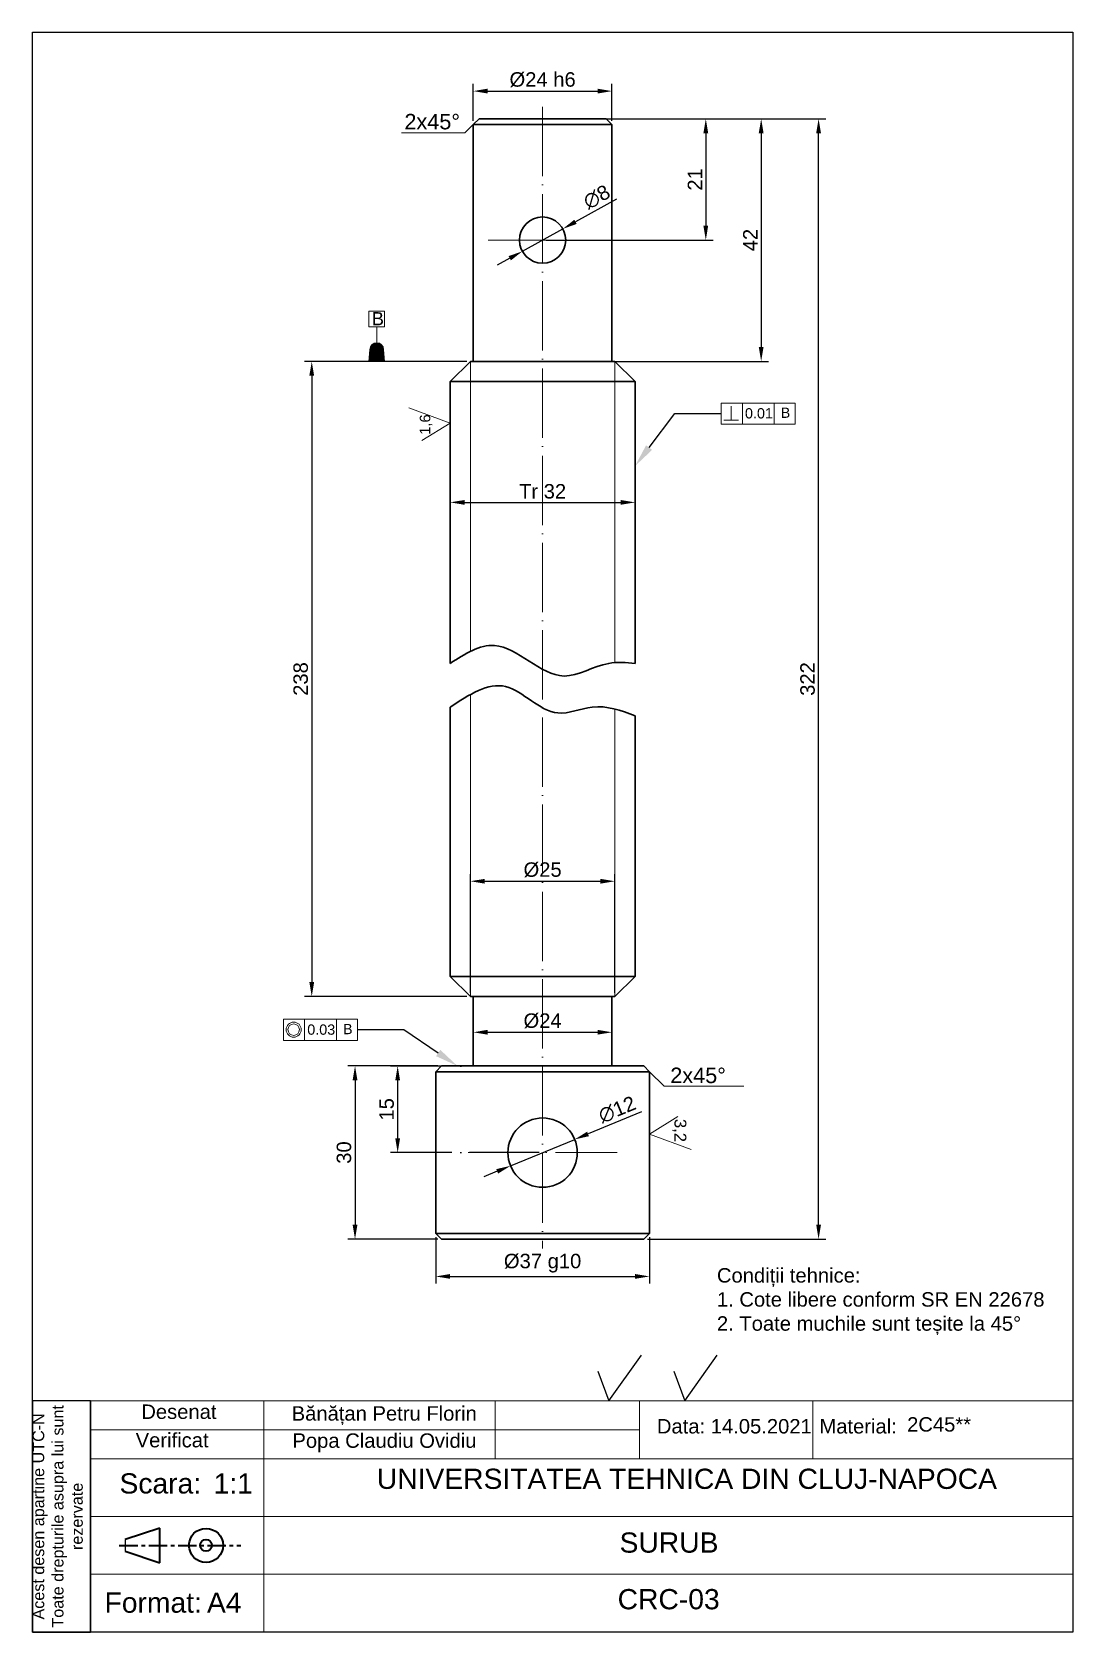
# Model space of a CAD drawing. Header units: millimetres. Extents: x 20 to 200, y 10 to 287.
import ezdxf
from ezdxf import colors
from ezdxf.entities.mleader import LeaderData, LeaderLine
from ezdxf.math import Vec2, Vec3

# ---------------------------------------------------------------- set-up
doc = ezdxf.new("R2010")
doc.units = ezdxf.units.MM
doc.header["$LTSCALE"] = 0.5
doc.linetypes.add('ACAD_ISO04W100', pattern=[30, 24, -3, 0, -3])
doc.linetypes.add('CENTER', pattern=[10.16, 6.35, -1.27, 1.27, -1.27])
for name, color, linetype, lineweight in [('centerline', 7, 'ACAD_ISO04W100', 13), ('limita de propr', 7, 'Continuous', 15), ('Linii groase', 7, 'Continuous', 30), ('Linii subtiri', 7, 'Continuous', 13), ('Linii subțiri', 7, 'Continuous', 13), ('Subtire', 7, 'Continuous', 25)]:
    doc.layers.add(name, color=color, linetype=linetype, lineweight=lineweight)
doc.styles.add('ARIAL', font='arial.ttf')
doc.styles.get("Standard").update_dxf_attribs({"font": 'arial.ttf'})
doc.dimstyles.new('ISO-25', dxfattribs={"dimtxt": 2.5, "dimasz": 2.5, "dimexe": 1.25, "dimexo": 0.625, "dimtad": 1, "dimtxsty": 'Standard', "dimcen": 2.5, "dimadec": 0, "dimazin": 0, "dimtfac": 1, "dimtmove": 0, "dimatfit": 3, "dimfxl": 1, "dimarcsym": 0})

# ---------------------------------------------------------------- blocks, each defined once
blk = doc.blocks.new('*D1')
at = {"layer": 'Defpoints', "color": 0, "transparency": 16777216}
for p in [(120.24, 276.76), (96.24, 270.97), (120.24, 270.97)]:
    blk.add_point(p, dxfattribs=at)
at = {"layer": 'Linii subtiri', "color": 0, "lineweight": -2, "transparency": 16777216}
for p, q in [((96.24, 271.6), (96.24, 278.01)), ((120.24, 271.6), (120.24, 278.01)), ((98.74, 276.76), (117.74, 276.76))]:
    blk.add_line(p, q, dxfattribs=at)
at = {"layer": 'Linii subtiri', "color": 0, "transparency": 16777216}
for points in [[(98.74, 277.18), (98.74, 276.34), (96.24, 276.76)], [(117.74, 277.18), (117.74, 276.34), (120.24, 276.76)]]:
    blk.add_solid(points, dxfattribs=at)
at = {"layer": 'Linii subtiri', "color": 0, "transparency": 16777216, "insert": (108.24, 278.73), "char_height": 2.5, "attachment_point": 5}
blk.add_mtext('%%C24 h6', dxfattribs=at)
blk = doc.blocks.new('*D2')
at = {"layer": 'Defpoints', "color": 0, "transparency": 16777216}
for p in [(119.24, 271.97), (119.24, 229.97), (146.06, 229.97)]:
    blk.add_point(p, dxfattribs=at)
at = {"layer": 'Linii subtiri', "color": 0, "lineweight": -2, "transparency": 16777216}
for p, q in [((119.87, 271.97), (147.31, 271.97)), ((146.06, 269.47), (146.06, 232.47)), ((119.87, 229.97), (147.31, 229.97))]:
    blk.add_line(p, q, dxfattribs=at)
at = {"layer": 'Linii subtiri', "color": 0, "transparency": 16777216}
for points in [[(145.64, 269.47), (146.47, 269.47), (146.06, 271.97)], [(145.64, 232.47), (146.47, 232.47), (146.06, 229.97)]]:
    blk.add_solid(points, dxfattribs=at)
at = {"layer": 'Linii subtiri', "color": 0, "transparency": 16777216, "insert": (144.18, 250.97), "char_height": 2.5, "attachment_point": 5, "rotation": 90}
blk.add_mtext('42', dxfattribs=at)
blk = doc.blocks.new('*D3')
at = {"layer": 'Defpoints', "color": 0, "transparency": 16777216}
for p in [(108.25, 271.97), (108.24, 250.97), (136.48, 250.97)]:
    blk.add_point(p, dxfattribs=at)
at = {"layer": 'Linii subtiri', "color": 0, "lineweight": -2, "transparency": 16777216}
for p, q in [((108.87, 271.97), (137.73, 271.97)), ((136.48, 269.47), (136.48, 253.47)), ((108.87, 250.97), (137.73, 250.97))]:
    blk.add_line(p, q, dxfattribs=at)
at = {"layer": 'Linii subtiri', "color": 0, "transparency": 16777216}
for points in [[(136.06, 269.47), (136.89, 269.47), (136.48, 271.97)], [(136.06, 253.47), (136.89, 253.47), (136.48, 250.97)]]:
    blk.add_solid(points, dxfattribs=at)
at = {"layer": 'Linii subtiri', "color": 0, "transparency": 16777216, "insert": (134.6, 261.47), "char_height": 2.5, "attachment_point": 5, "rotation": 90}
blk.add_mtext('21', dxfattribs=at)
blk = doc.blocks.new('*D4')
at = {"layer": 'Defpoints', "color": 0, "transparency": 16777216}
for p in [(111.74, 252.91), (104.75, 249.03)]:
    blk.add_point(p, dxfattribs=at)
at = {"layer": 'Linii subtiri', "color": 0, "lineweight": -2, "transparency": 16777216}
for p, q in [((121.02, 258.06), (113.93, 254.12)), ((104.75, 249.03), (111.74, 252.91)), ((102.56, 247.82), (100.37, 246.61))]:
    blk.add_line(p, q, dxfattribs=at)
at = {"layer": 'Linii subtiri', "color": 0, "transparency": 16777216}
for points in [[(113.73, 254.49), (114.13, 253.76), (111.74, 252.91)], [(102.36, 248.19), (102.76, 247.46), (104.75, 249.03)]]:
    blk.add_solid(points, dxfattribs=at)
at = {"layer": 'Linii subtiri', "color": 0, "transparency": 16777216, "insert": (117.61, 258.42), "char_height": 2.5, "attachment_point": 5, "rotation": 29.006}
blk.add_mtext('∅8', dxfattribs=at)
blk = doc.blocks.new('*D5')
at = {"layer": 'Defpoints', "color": 0, "transparency": 16777216}
for p in [(95.74, 229.97), (68.3, 120), (95.74, 120)]:
    blk.add_point(p, dxfattribs=at)
at = {"layer": 'Linii subtiri', "color": 0, "lineweight": -2, "transparency": 16777216}
for p, q in [((95.12, 229.97), (67.05, 229.97)), ((68.3, 227.47), (68.3, 122.5)), ((95.12, 120), (67.05, 120))]:
    blk.add_line(p, q, dxfattribs=at)
at = {"layer": 'Linii subtiri', "color": 0, "transparency": 16777216}
for points in [[(67.88, 227.47), (68.71, 227.47), (68.3, 229.97)], [(67.88, 122.5), (68.71, 122.5), (68.3, 120)]]:
    blk.add_solid(points, dxfattribs=at)
at = {"layer": 'Linii subtiri', "color": 0, "transparency": 16777216, "insert": (66.39, 174.98), "char_height": 2.5, "attachment_point": 5, "rotation": 90}
blk.add_mtext('238', dxfattribs=at)
blk = doc.blocks.new('*D6')
at = {"layer": 'Defpoints', "color": 0, "transparency": 16777216}
for p in [(92.24, 226.47), (124.24, 226.47), (124.24, 205.56)]:
    blk.add_point(p, dxfattribs=at)
at = {"layer": 'Linii subtiri', "color": 0, "lineweight": -2, "transparency": 16777216}
for p, q in [((92.24, 225.85), (92.24, 204.31)), ((124.24, 225.85), (124.24, 204.31)), ((94.74, 205.56), (121.74, 205.56))]:
    blk.add_line(p, q, dxfattribs=at)
at = {"layer": 'Linii subtiri', "color": 0, "transparency": 16777216}
for points in [[(94.74, 205.97), (94.74, 205.14), (92.24, 205.56)], [(121.74, 205.97), (121.74, 205.14), (124.24, 205.56)]]:
    blk.add_solid(points, dxfattribs=at)
at = {"layer": 'Linii subtiri', "color": 0, "transparency": 16777216, "insert": (108.24, 207.46), "char_height": 2.5, "attachment_point": 5}
blk.add_mtext('Tr 32', dxfattribs=at)
blk = doc.blocks.new('*D7')
at = {"layer": 'Defpoints', "color": 0, "transparency": 16777216}
for p in [(96.24, 114), (120.24, 114), (120.24, 113.82)]:
    blk.add_point(p, dxfattribs=at)
at = {"layer": 'Linii subtiri', "color": 0, "lineweight": -2, "transparency": 16777216}
for p, q in [((98.74, 113.82), (117.74, 113.82)), ((96.24, 113.37), (96.24, 112.57)), ((120.24, 113.37), (120.24, 112.57))]:
    blk.add_line(p, q, dxfattribs=at)
at = {"layer": 'Linii subtiri', "color": 0, "transparency": 16777216}
for points in [[(98.74, 114.24), (98.74, 113.41), (96.24, 113.82)], [(117.74, 114.24), (117.74, 113.41), (120.24, 113.82)]]:
    blk.add_solid(points, dxfattribs=at)
at = {"layer": 'Linii subtiri', "color": 0, "transparency": 16777216, "insert": (108.24, 115.79), "char_height": 2.5, "attachment_point": 5}
blk.add_mtext('%%C24', dxfattribs=at)
blk = doc.blocks.new('*D8')
at = {"layer": 'Defpoints', "color": 0, "transparency": 16777216}
for p in [(90.74, 108), (75.79, 78), (90.74, 78)]:
    blk.add_point(p, dxfattribs=at)
at = {"layer": 'Linii subtiri', "color": 0, "lineweight": -2, "transparency": 16777216}
for p, q in [((90.12, 108), (74.54, 108)), ((75.79, 105.5), (75.79, 80.5)), ((90.12, 78), (74.54, 78))]:
    blk.add_line(p, q, dxfattribs=at)
at = {"layer": 'Linii subtiri', "color": 0, "transparency": 16777216}
for points in [[(75.37, 105.5), (76.2, 105.5), (75.79, 108)], [(75.37, 80.5), (76.2, 80.5), (75.79, 78)]]:
    blk.add_solid(points, dxfattribs=at)
at = {"layer": 'Linii subtiri', "color": 0, "transparency": 16777216, "insert": (73.88, 93), "char_height": 2.5, "attachment_point": 5, "rotation": 90}
blk.add_mtext('30', dxfattribs=at)
blk = doc.blocks.new('*D9')
at = {"layer": 'centerline', "color": 0, "lineweight": -2, "transparency": 16777216}
for p, q in [((107.62, 107.98), (81.91, 107.98)), ((83.16, 105.48), (83.16, 95.48)), ((107.62, 92.98), (81.91, 92.98))]:
    blk.add_line(p, q, dxfattribs=at)
at = {"layer": 'centerline', "color": 0, "transparency": 16777216}
for points in [[(82.75, 105.48), (83.58, 105.48), (83.16, 107.98)], [(82.75, 95.48), (83.58, 95.48), (83.16, 92.98)]]:
    blk.add_solid(points, dxfattribs=at)
at = {"layer": 'Defpoints', "color": 0, "transparency": 16777216}
for p in [(108.24, 107.98), (83.16, 92.98), (108.24, 92.98)]:
    blk.add_point(p, dxfattribs=at)
at = {"layer": 'centerline', "color": 0, "transparency": 16777216, "insert": (81.26, 100.48), "char_height": 2.5, "attachment_point": 5, "rotation": 90}
blk.add_mtext('15', dxfattribs=at)
blk = doc.blocks.new('*D10')
at = {"layer": 'Defpoints', "color": 0, "transparency": 16777216}
for p in [(89.74, 79), (126.74, 79), (126.74, 71.55)]:
    blk.add_point(p, dxfattribs=at)
at = {"layer": 'Linii subtiri', "color": 0, "lineweight": -2, "transparency": 16777216}
for p, q in [((89.74, 78.37), (89.74, 70.3)), ((126.74, 78.37), (126.74, 70.3)), ((92.24, 71.55), (124.24, 71.55))]:
    blk.add_line(p, q, dxfattribs=at)
at = {"layer": 'Linii subtiri', "color": 0, "transparency": 16777216}
for points in [[(92.24, 71.97), (92.24, 71.14), (89.74, 71.55)], [(124.24, 71.97), (124.24, 71.14), (126.74, 71.55)]]:
    blk.add_solid(points, dxfattribs=at)
at = {"layer": 'Linii subtiri', "color": 0, "transparency": 16777216, "insert": (108.24, 73.84), "char_height": 2.5, "attachment_point": 5}
blk.add_mtext('%%C37 g10', dxfattribs=at)
blk = doc.blocks.new('*D11')
at = {"layer": 'Defpoints', "color": 0, "transparency": 16777216}
for p in [(119.24, 271.97), (155.99, 271.97), (125.74, 78)]:
    blk.add_point(p, dxfattribs=at)
at = {"layer": 'Linii subtiri', "color": 0, "lineweight": -2, "transparency": 16777216}
for p, q in [((119.87, 271.97), (157.24, 271.97)), ((155.99, 80.5), (155.99, 269.47)), ((126.37, 78), (157.24, 78))]:
    blk.add_line(p, q, dxfattribs=at)
at = {"layer": 'Linii subtiri', "color": 0, "transparency": 16777216}
for points in [[(155.58, 269.47), (156.41, 269.47), (155.99, 271.97)], [(155.58, 80.5), (156.41, 80.5), (155.99, 78)]]:
    blk.add_solid(points, dxfattribs=at)
at = {"layer": 'Linii subtiri', "color": 0, "transparency": 16777216, "insert": (154.09, 174.98), "char_height": 2.5, "attachment_point": 5, "rotation": 90}
blk.add_mtext('322', dxfattribs=at)
blk = doc.blocks.new('*D12')
at = {"layer": 'Defpoints', "color": 0, "transparency": 16777216}
for p in [(120.74, 139.97), (95.74, 120), (120.74, 120)]:
    blk.add_point(p, dxfattribs=at)
at = {"layer": 'Linii subtiri', "color": 0, "lineweight": -2, "transparency": 16777216}
for p, q in [((95.74, 120.62), (95.74, 141.22)), ((98.24, 139.97), (118.24, 139.97)), ((120.74, 120.62), (120.74, 141.22))]:
    blk.add_line(p, q, dxfattribs=at)
at = {"layer": 'Linii subtiri', "color": 0, "transparency": 16777216}
for points in [[(98.24, 140.38), (98.24, 139.55), (95.74, 139.97)], [(118.24, 140.38), (118.24, 139.55), (120.74, 139.97)]]:
    blk.add_solid(points, dxfattribs=at)
at = {"layer": 'Linii subtiri', "color": 0, "transparency": 16777216, "insert": (108.24, 141.94), "char_height": 2.5, "attachment_point": 5}
blk.add_mtext('%%C25', dxfattribs=at)
blk = doc.blocks.new('*D13')
at = {"layer": 'Defpoints', "color": 0, "transparency": 16777216}
for p in [(113.79, 95.27), (102.7, 90.7)]:
    blk.add_point(p, dxfattribs=at)
at = {"layer": 'Linii subtiri', "color": 0, "lineweight": -2, "transparency": 16777216}
for p, q in [((125.37, 100.04), (116.1, 96.22)), ((102.7, 90.7), (113.79, 95.27)), ((100.38, 89.75), (98.07, 88.8))]:
    blk.add_line(p, q, dxfattribs=at)
at = {"layer": 'Linii subtiri', "color": 0, "transparency": 16777216}
for points in [[(115.94, 96.61), (116.26, 95.83), (113.79, 95.27)], [(100.23, 90.13), (100.54, 89.36), (102.7, 90.7)]]:
    blk.add_solid(points, dxfattribs=at)
at = {"layer": 'Linii subtiri', "color": 0, "transparency": 16777216, "insert": (121.14, 100.43), "char_height": 2.5, "attachment_point": 5, "rotation": 22.3809}
blk.add_mtext('∅12', dxfattribs=at)

msp = doc.modelspace()

# ---------------------------------------------------------------- hatches: boundary and pattern name
at = {"layer": 'Linii subtiri'}
h = msp.add_hatch(color=256, dxfattribs=at)
h.dxf.hatch_style = 1
h.paths.add_polyline_path([(80.722, 232.006, 1), (78.344, 232.006), (78.165, 229.962), (80.901, 229.962)])

# ---------------------------------------------------------------- linework, layer by layer
at = {"color": 7, "linetype": 'Continuous', "lineweight": 18}
for p, q in [((200.006, 49.992), (30.006, 49.992)), ((60.006, 49.992), (60.006, 9.992)), ((100.006, 49.992), (100.006, 39.992)), ((125.006, 49.992), (125.006, 45.088)), ((155.006, 49.992), (155.006, 39.992)), ((124.997, 44.992), (30.006, 44.992)), ((125.006, 45.088), (125.006, 39.992)), ((30.006, 39.992), (200.006, 39.992)), ((30.006, 29.992), (200.006, 29.992)), ((30.006, 19.992), (200.006, 19.992))]:
    msp.add_line(p, q, dxfattribs=at)
at = {"color": 7, "linetype": 'Continuous', "lineweight": 35}
for p, q in [((42.006, 27.992), (36.006, 25.992)), ((42.006, 21.992), (42.006, 27.992)), ((36.006, 23.992), (42.006, 21.992))]:
    msp.add_line(p, q, dxfattribs=at)
at = {"color": 7, "linetype": 'CENTER', "lineweight": 35}
msp.add_line((35.006, 24.992), (56.006, 24.992), dxfattribs=at)
msp.add_line((36.006, 25.992), (36.006, 23.992))
at = {"color": 7, "linetype": 'Continuous', "lineweight": 35}
for radius in [2.946, 1.009]:
    msp.add_circle((50.006, 24.992), radius, dxfattribs=at)
at = {"layer": 'centerline'}
for p, q in [((108.244, 274.03), (108.244, 76.37)), ((98.811, 250.973), (117.628, 250.973)), ((95.366, 92.984), (121.121, 92.984))]:
    msp.add_line(p, q, dxfattribs=at)
at = {"layer": 'Linii groase'}
for p, q in [((97.244, 271.973), (96.244, 270.973)), ((97.244, 271.973), (119.244, 271.973)), ((119.244, 271.973), (120.244, 270.973)), ((96.244, 254.913), (96.244, 270.973)), ((96.244, 270.973), (120.244, 270.973)), ((120.244, 270.973), (120.244, 254.913)), ((96.244, 254.913), (96.244, 247.032)), ((120.244, 254.913), (120.244, 247.032)), ((96.244, 229.973), (96.244, 247.032)), ((120.244, 247.032), (120.244, 229.973)), ((95.744, 229.973), (92.244, 226.473)), ((95.744, 229.973), (96.244, 229.973)), ((96.244, 229.973), (120.244, 229.973)), ((120.744, 229.973), (120.244, 229.973)), ((120.744, 229.973), (124.244, 226.473)), ((108.244, 226.473), (92.244, 226.473)), ((92.244, 177.69), (92.244, 226.473)), ((108.244, 226.473), (124.244, 226.473)), ((124.244, 177.69), (124.244, 226.473)), ((92.244, 123.496), (92.244, 170.125)), ((124.244, 123.496), (124.244, 168.614)), ((95.744, 119.996), (92.244, 123.496)), ((92.244, 123.496), (124.244, 123.496)), ((120.744, 119.996), (124.244, 123.496)), ((96.244, 119.996), (95.744, 119.996)), ((96.244, 107.996), (96.244, 119.996)), ((96.244, 119.996), (120.244, 119.996)), ((120.244, 107.996), (120.244, 119.996)), ((120.244, 119.996), (120.744, 119.996)), ((120.244, 119.996), (120.244, 114.806)), ((90.744, 107.996), (89.744, 106.996)), ((89.744, 78.996), (89.744, 106.996)), ((89.744, 106.996), (126.744, 106.996)), ((90.744, 107.996), (96.244, 107.996)), ((96.274, 107.984), (120.329, 107.984)), ((125.744, 107.996), (120.244, 107.996)), ((125.744, 107.996), (126.744, 106.996)), ((126.744, 78.996), (126.744, 106.996)), ((90.744, 77.996), (89.744, 78.996)), ((89.744, 78.996), (126.744, 78.996)), ((108.244, 77.996), (90.744, 77.996)), ((108.244, 77.996), (125.744, 77.996)), ((125.744, 77.996), (126.744, 78.996))]:
    msp.add_line(p, q, dxfattribs=at)
for centre, radius in [((108.244, 250.973), 4), ((108.244, 92.984), 6)]:
    msp.add_circle(centre, radius, dxfattribs=at)
for points in [[(92.244, 177.69), (99.9, 180.782), (111.946, 175.499), (119.671, 177.69), (124.244, 177.69)], [(92.244, 170.125), (101.849, 173.664), (110.867, 169.099), (116.83, 170.125), (124.244, 168.614)]]:
    msp.add_spline(points, degree=3, dxfattribs=at)
at = {"layer": 'Linii subtiri'}
for p, q in [((86.375, 269.523), (83.803, 269.523)), ((94.798, 269.527), (86.375, 269.523)), ((96.244, 270.973), (94.798, 269.527)), ((80.901, 238.667), (78.165, 238.667)), ((78.165, 238.667), (78.165, 235.931)), ((80.901, 235.931), (80.901, 238.667)), ((78.165, 235.931), (79.533, 235.931)), ((79.533, 233.195), (79.533, 235.931)), ((79.533, 235.931), (80.901, 235.931)), ((73.508, 229.973), (75.508, 229.973)), ((78.165, 229.962), (78.344, 232.006)), ((80.901, 229.962), (80.722, 232.006)), ((92.244, 219.291), (85.093, 221.936)), ((139.139, 222.759), (139.139, 219.097)), ((142.802, 222.759), (139.139, 222.759)), ((140.878, 222.242), (140.878, 219.81)), ((148.296, 222.759), (142.802, 222.759)), ((142.802, 219.097), (142.802, 222.759)), ((151.959, 222.759), (148.296, 222.759)), ((148.296, 219.097), (148.296, 222.759)), ((151.959, 219.097), (151.959, 222.759)), ((92.244, 219.291), (87.342, 216.266)), ((139.139, 219.097), (142.802, 219.097)), ((140.878, 219.81), (139.598, 219.81)), ((140.878, 219.81), (142.16, 219.81)), ((142.802, 219.097), (148.296, 219.097)), ((148.296, 219.097), (151.959, 219.097)), ((92.244, 123.496), (92.244, 170.125)), ((124.244, 123.496), (124.244, 168.614)), ((63.407, 116.061), (63.407, 112.398)), ((67.07, 116.061), (63.407, 116.061)), ((72.564, 116.061), (67.07, 116.061)), ((67.07, 112.398), (67.07, 116.061)), ((76.227, 116.061), (72.564, 116.061)), ((72.564, 112.398), (72.564, 116.061)), ((76.227, 112.398), (76.227, 116.061)), ((63.407, 112.398), (67.07, 112.398)), ((67.07, 112.398), (72.564, 112.398)), ((72.564, 112.398), (76.227, 112.398)), ((108.244, 107.984), (108.244, 106.996)), ((126.744, 106.996), (129.249, 104.49)), ((129.249, 104.49), (143.068, 104.49)), ((126.744, 96.19), (131.645, 99.215)), ((126.744, 96.19), (133.938, 93.529))]:
    msp.add_line(p, q, dxfattribs=at)
msp.add_lwpolyline([(96.244, 270.973), (104.168, 270.973), (115.355, 270.973)], dxfattribs=at)
for radius in [1.304, 0.995]:
    msp.add_circle((65.175, 114.273), radius, dxfattribs=at)
msp.add_arc((79.533, 232.006), 1.189, 0, 180, dxfattribs=at)
at = {"layer": 'Linii subțiri'}
for p, q in [((95.744, 179.755), (95.744, 229.973)), ((120.744, 177.822), (120.744, 229.973)), ((95.744, 119.996), (95.744, 172.287)), ((120.744, 119.996), (120.744, 169.766))]:
    msp.add_line(p, q, dxfattribs=at)
at = {"layer": 'Subtire'}
for p, q in [((20.006, 9.992), (20.006, 286.992)), ((20.006, 286.992), (200.006, 286.992)), ((200.006, 286.992), (200.006, 9.992)), ((20.006, 49.992), (20.006, 9.992)), ((30.006, 49.992), (20.006, 49.992)), ((30.006, 49.992), (20.006, 49.992)), ((20.006, 9.992), (20.006, 49.992)), ((30.006, 49.992), (30.006, 9.992)), ((30.006, 9.992), (30.006, 49.992)), ((200.006, 9.992), (20.006, 9.992)), ((20.006, 9.992), (30.006, 9.992))]:
    msp.add_line(p, q, dxfattribs=at)
at = {"layer": 'Subtire', "linetype": 'ByBlock', "lineweight": 25}
for p, q in [((119.703, 49.992), (125.333, 57.918)), ((132.836, 49.992), (138.465, 57.918)), ((117.79, 55.143), (119.703, 49.992)), ((130.922, 55.143), (132.836, 49.992))]:
    msp.add_line(p, q, dxfattribs=at)

# ---------------------------------------------------------------- texts
at = {"color": 7, "linetype": 'Continuous', "lineweight": 25, "attachment_point": 1, "style": 'ARIAL'}
for s, insert, char_height in [('Desenat', (38.81, 49.38), 2.5), ('Bănățan Petru Florin', (64.828, 49.083), 2.5), ('Verificat', (37.834, 44.46), 2.5), ('Data: 14.05.2021', (128.017, 46.86), 2.5), ('Material:', (156.138, 46.86), 2.5), ('Scara:', (35.037, 37.467), 3.5), ('1:1', (51.316, 37.458), 3.5), ('UNIVERSITATEA TEHNICA DIN CLUJ-NAPOCA', (79.555, 38.268), 3.5), ('Format:', (32.448, 16.831), 3.5)]:
    msp.add_mtext(s, dxfattribs=dict(at, insert=insert, char_height=char_height))
for s, insert, char_height, width in [('Popa Claudiu Ovidiu', (64.957, 44.378), 2.5, 34.04513), ('\\pxqc;SURUB', (86.095, 27.228), 3.5, 88.03869), ('A4', (50.17, 16.821), 3.5, 5.74659), ('\\pxqc;CRC-03', (86.031, 17.426), 3.5, 88.03869)]:
    msp.add_mtext(s, dxfattribs=dict(at, insert=insert, char_height=char_height, width=width))
at = {"layer": 'limita de propr', "insert": (171.308, 47.185), "char_height": 2.5, "attachment_point": 1}
msp.add_mtext_dynamic_manual_height_columns('2C45**', width=21.5, gutter_width=1, heights=[0], dxfattribs=at)
at = {"layer": 'Linii groase', "char_height": 1.7781, "attachment_point": 1}
for s, insert in [('0.01', (143.254, 221.871)), ('0.03', (67.522, 115.173))]:
    msp.add_mtext_dynamic_manual_height_columns(s, width=2.35672, gutter_width=8.89, heights=[0], dxfattribs=dict(at, insert=insert))
at = {"layer": 'Linii subtiri', "attachment_point": 1}
for s, width, gutter_width, insert, char_height in [('2x45%%D', 2.82353, 13.412, (84.329, 272.821), 2.6823), ('^IB', 1.71181, 11.382, (78.671, 238.498), 2.2763), ('B', 1.16919, 8.84, (149.443, 221.958), 1.768), ('B', 1.16919, 8.84, (73.711, 115.259), 1.768), ('2x45%%D', 2.82353, 13.412, (130.327, 107.701), 2.6823), ('Condiții tehnice:\\P1. Cote libere conform SR EN 22678\\P2. Toate muchile sunt teșite la 45%%D', 58.95975, 12.5, (138.402, 72.988), 2.5)]:
    msp.add_mtext_dynamic_manual_height_columns(s, width=width, gutter_width=gutter_width, heights=[0], dxfattribs=dict(at, insert=insert, char_height=char_height))
for s, width, gutter_width, insert, char_height, rotation in [('1,6', 4.58354, 9.094, (86.988, 217.255), 1.8189, 90), ('3,2', 5.19144, 10.301, (133.112, 98.823), 2.0601, 270)]:
    msp.add_mtext_dynamic_manual_height_columns(s, width=width, gutter_width=gutter_width, heights=[0], dxfattribs=dict(at, insert=insert, char_height=char_height, rotation=rotation))
at = {"layer": 'Subtire', "insert": (20.006, 9.992), "char_height": 2, "attachment_point": 1, "rotation": 90}
msp.add_mtext_dynamic_manual_height_columns('\\pxqc;Acest desen apartine UTC-N Toate drepturile asupra lui sunt rezervate', width=40.03645, gutter_width=10.307, heights=[0], dxfattribs=at)

# ---------------------------------------------------------------- dimensions: what is measured, and where the dimension line sits
at = {"layer": 'centerline'}
dim = msp.add_linear_dim(base=(83.164, 92.984), p1=(108.244, 107.984), p2=(108.244, 92.984), angle=90, dimstyle='ISO-25', dxfattribs=at)
dim.commit()
dim.dimension.update_dxf_attribs({"geometry": '*D9', "text_midpoint": (81.263, 100.484)})
at = {"layer": 'Linii subtiri'}
for base, p1, p2, text, picture, middle in [((120.244, 276.758), (96.244, 270.973), (120.244, 270.973), '%%C<> h6', '*D1', (108.244, 278.73)), ((124.244, 205.556), (92.244, 226.473), (124.244, 226.473), 'Tr 32', '*D6', (108.244, 207.458)), ((120.744, 139.966), (95.744, 119.996), (120.744, 119.996), '%%C<>', '*D12', (108.244, 141.938)), ((120.244, 113.823), (96.244, 113.996), (120.244, 113.996), '%%C<>', '*D7', (108.244, 115.795)), ((126.744, 71.552), (89.744, 78.996), (126.744, 78.996), '%%C<> g10', '*D10', (108.244, 73.84))]:
    dim = msp.add_linear_dim(base=base, p1=p1, p2=p2, text=text, dimstyle='ISO-25', dxfattribs=at)
    dim.commit()
    dim.dimension.update_dxf_attribs({"geometry": picture, "text_midpoint": middle})
for base, p1, p2, picture, middle in [((136.476, 250.973), (108.245, 271.973), (108.244, 250.973), '*D3', (134.596, 261.473)), ((146.057, 229.973), (119.244, 271.973), (119.244, 229.973), '*D2', (144.177, 250.973)), ((75.787, 77.996), (90.744, 107.996), (90.744, 77.996), '*D8', (73.885, 92.996))]:
    dim = msp.add_linear_dim(base=base, p1=p1, p2=p2, angle=90, dimstyle='ISO-25', dxfattribs=at)
    dim.commit()
    dim.dimension.update_dxf_attribs({"geometry": picture, "text_midpoint": middle})
for base, p1, p2, text, picture, middle in [((155.994, 271.973), (125.744, 77.996), (119.244, 271.973), '322', '*D11', (154.091, 174.984)), ((68.296, 119.996), (95.744, 229.973), (95.744, 119.996), '238', '*D5', (66.393, 174.984))]:
    dim = msp.add_linear_dim(base=base, p1=p1, p2=p2, angle=90, text=text, dimstyle='ISO-25', dxfattribs=at)
    dim.commit()
    dim.dimension.update_dxf_attribs({"geometry": picture, "text_midpoint": middle})
dim = msp.add_diameter_dim_2p(p1=(104.745, 249.033), p2=(111.742, 252.912), dimstyle='ISO-25', dxfattribs=at)
dim.commit()
dim.dimension.update_dxf_attribs({"geometry": '*D4', "text_midpoint": (118.57, 256.698)})
dim = msp.add_diameter_dim_2p(p1=(102.696, 90.699), p2=(113.792, 95.268), dimstyle='ISO-25', dxfattribs=at)
dim.commit()
dim.dimension.update_dxf_attribs({"geometry": '*D13', "text_midpoint": (121.894, 98.605), "dimtype": 163})

# ---------------------------------------------------------------- leaders
ml = msp.add_multileader_mtext('Standard', dxfattribs=at)
ml.set_content('', color=256)
ml.set_leader_properties()
ml.build(insert=Vec2(0, 0))
ctx = ml.context
ctx.base_point, ctx.plane_origin = Vec3(139.139, 220.928), Vec3(124.244, 211.858)
notes = []
notes.append((ctx, [(0, (1, 1, 0), (131.139, 220.928), (1, 0), 8, [(0, [(124.244, 211.858)], 0, [])])]))
ctx.mtext.insert, ctx.mtext.flow_direction = Vec3(141.139, 222.928), 5
ml = msp.add_multileader_mtext('Standard', dxfattribs=at)
ml.set_content('', color=256)
ml.set_leader_properties()
ml.build(insert=Vec2(0, 0))
ctx = ml.context
ctx.base_point, ctx.plane_origin = Vec3(72.227, 114.23), Vec3(93.494, 107.996)
ctx.text_align_type = 2
notes.append((ctx, [(0, (1, 1, 0), (84.227, 114.23), (-1, 0), 8, [(0, [(93.494, 107.996)], 0, [])])]))
ctx.mtext.insert, ctx.mtext.alignment, ctx.mtext.flow_direction = Vec3(74.227, 116.23), 3, 5
for ctx, leaders in notes:
    for number, flags, end, landing, length, lines in leaders:
        leader = LeaderData()
        leader.index, (leader.has_last_leader_line, leader.has_dogleg_vector, leader.attachment_direction) = number, flags
        leader.last_leader_point, leader.dogleg_vector, leader.dogleg_length = Vec3(end), Vec3(landing), length
        for number, points, colour, breaks in lines:
            line = LeaderLine()
            line.index, line.vertices, line.color, line.breaks = number, Vec3.list(points), colors.encode_raw_color(colour), breaks
            leader.lines.append(line)
        ctx.leaders.append(leader)

doc.saveas('drawing.dxf')
